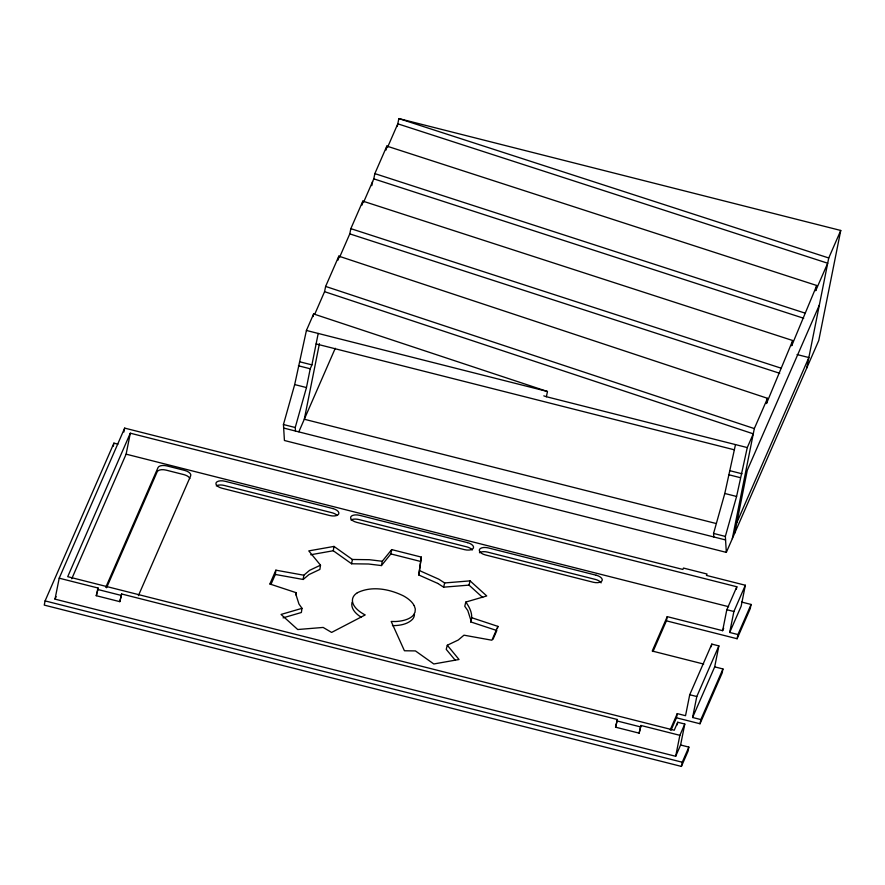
<?xml version="1.0" encoding="UTF-8"?>
<svg xmlns="http://www.w3.org/2000/svg" width="885" height="885" viewBox="0 0 885 885"><rect width="100%" height="100%" fill="white"/><g stroke="black" fill="none" stroke-linecap="round" stroke-linejoin="round"><path stroke-width="1.33" d="M270.047 584.056L296.099 592.673L295.955 594.587L298.964 604.024L302.006 608.327L301.365 612.508L283.045 617.863M470.654 621.889L470.809 620.042L467.789 610.55L464.758 606.269L465.798 602.065C469.846 607.553 473.563 615.064 470.654 621.889L496.828 630.529L493 639.313M352.009 602.364C350.582 608.814 356.113 614.079 361.135 617.133M437.61 583.348L418.793 574.984L421.326 557.096L391.712 549.596L382.265 561.278L381.435 565.57L368.58 564.01L351.61 563.778L333.269 550.747L310.768 554.751M421.326 557.096L418.793 574.984M270.932 584.476L275.312 574.453L275.888 570.172L303.82 575.217L309.54 570.371L320.503 565.161L308.776 550.89L333.988 546.421L352.374 559.475L369.377 559.707L382.265 561.278M320.503 565.161L319.894 569.409L308.92 574.608L303.179 579.476L275.312 574.453M295.778 594.786L296.099 592.673M303.179 579.476L303.82 575.217M333.269 550.747L333.988 546.421M351.61 563.778L352.374 559.475M381.435 565.57L390.86 553.922L391.712 549.596M117.937 444.148L113.922 443.131L45.091 600.904L44.25 605.097L681.406 766.421L688.01 751.288L688.851 747.095L680.598 745.004L675.675 756.288L55.014 599.145L59.206 578.182L124.674 428.108L682.877 569.442L683.486 568.059L707.049 574.033L706.451 575.405L745.336 585.25L741.154 606.214L729.694 632.465L737.946 634.545L751.077 604.444L741.707 602.077M113.291 446.272L113.922 443.131M123.889 432.035L124.674 428.108M736.298 589.377L736.829 586.766L130.305 433.196L67.714 576.677L674.237 730.236L677.722 722.248L684.791 724.041L679.868 735.324L640.983 725.479L639.125 733.145L615.551 727.182L617.409 719.516L121.665 594.001L119.807 601.656L96.233 595.693L98.091 588.027L59.206 578.182M97.085 593.061L98.091 588.027M71.762 578.757L126.124 454.16L130.305 433.196M119.807 601.656L121.665 594.001M397.276 126.489L398.847 118.579L840.75 230.465L818.758 340.504L726.331 552.384L284.428 440.498L283.443 424.534L294.683 384.577L306.42 330.459L313.622 313.954L547.45 391.491L546.41 396.723L747.272 447.578L753.268 433.827L324.574 291.674L325.625 286.43L338.833 256.163L767.527 398.316L766.476 403.56L792.728 340.526L362.839 201.127L350.836 228.651L349.785 233.883L339.42 257.657M313.102 316.576L313.622 313.954M295.446 431.039L295.236 427.521L306.464 387.564L310.226 368.779L311.918 364.885L318.202 333.446M319.419 343.668L304.307 419.247L715.954 523.466M338.048 260.09L338.833 256.163M362.053 205.066L362.839 201.127M371.788 185.64L372.596 181.602M363.414 202.654L373.791 178.858L374.842 173.615L386.845 146.102L816.744 285.501L815.693 290.734L827.696 263.221L397.808 123.823L387.442 147.585M386.059 150.03L386.845 146.102M615.551 727.182L617.409 719.516M639.125 733.145L640.983 725.479M653.008 651.548L666.405 620.839L667.246 616.646L722.625 630.673L723.676 628.25M670.985 730.302L676.45 717.801L677.279 713.609L685.532 715.7L689.725 694.736L711.806 644.103L718.874 645.895L714.693 666.859L692.601 717.492L700.854 719.571L722.945 668.949L714.693 666.859M677.191 724.87L677.722 722.248M713.775 536.952L713.564 533.434L724.793 493.476L735.49 444.602M675.675 756.288L679.868 735.324M680.598 745.004L684.791 724.041M681.406 766.421L682.246 762.228L688.851 747.095M726.331 552.384L725.346 536.421L736.586 496.463L747.272 447.578M692.601 717.492L696.794 696.528L718.874 645.895M732.326 538.622L754.319 428.583L767.527 398.316M711.286 646.725L711.806 644.103M734.727 533.113L747.294 470.245L819.322 305.137M676.45 717.801L700.013 723.764L700.854 719.571M722.625 630.673L726.817 609.71L736.829 586.766M729.694 632.465L733.886 611.502L745.336 585.25M722.945 668.949L722.105 673.131L700.013 723.764M792.728 340.526L791.688 345.769L816.744 285.501M666.405 620.839L737.105 638.738L737.946 634.545M751.077 604.444L750.237 608.637L737.105 638.738M806.755 368.016L828.747 257.977L840.75 230.465M482.712 597.508L469.017 585.118L443.639 587.175L444.646 582.95L438.783 579.188L419.722 570.703M469.017 585.118L470.068 580.87L444.646 582.95M455.355 660.376L446.228 649.358L447.301 645.231L458.253 640.021L463.972 635.176L491.905 640.22L497.934 626.392L471.705 617.708M497.381 628.461L497.934 626.392M55.014 599.145L56.12 596.623M96.233 595.693L96.841 594.322M105.757 587.363L158.028 467.557A7.755 3.75 11.3 0 1 167.033 465.952L184.711 470.433A7.755 3.75 11.3 0 1 190.673 475.82L138.403 595.627M106.565 587.773L157.187 471.749A7.755 3.75 11.3 0 1 166.192 470.145L183.87 474.625A7.755 3.75 11.3 0 1 189.866 478.597M314.761 314.186L324.574 291.674M298.853 431.747L335.271 348.281M269.859 584L275.888 570.172M667.246 616.646L652.234 651.039L703.663 664.06M736.829 522.637L808.857 357.54L797.064 354.553M670.188 729.871L677.279 713.609M357.385 592.729C371.899 585.582 389.566 589.045 403.538 595.926A31.904 15.421 11.3 0 1 414.169 605.65M302.006 608.327L281.054 614.444L297.736 629.523L323.147 627.443L331.621 632.421L365.228 614.92L364.266 614.467A31.904 15.421 11.3 0 1 352.484 601.357A31.771 15.355 11.3 0 1 357.385 592.729M465.941 602.021L486.739 595.948L470.068 580.87M392.453 625.651C399.478 625.606 407.277 624.511 412.476 619.334A31.926 15.432 11.3 0 0 414.457 614.29M306.42 330.459L547.45 391.491M316.111 343.922L734.439 449.834M300.137 361.899L311.918 364.885M730.247 470.798L742.039 473.785M298.433 365.793L310.226 368.779M728.554 474.692L740.336 477.668M294.683 384.577L306.464 387.564M724.793 493.476L736.586 496.463M283.443 424.534L295.236 427.521M713.564 533.434L725.346 536.421M283.665 428.052L725.556 539.938M126.124 454.16L728.62 606.701M726.817 609.71L733.886 611.502M390.86 553.922L420.397 561.4M689.725 694.736L696.794 696.528M97.494 589.41L121.057 595.373M616.812 720.888L640.375 726.862M45.091 600.904L682.246 762.228M398.847 118.579L828.747 257.977M374.842 173.615L804.742 313.013M373.791 178.858L803.691 318.257M350.836 228.651L780.725 368.049M349.785 233.883L779.685 373.282M325.625 286.43L754.319 428.583M543.799 395.86L546.41 396.723M437.809 583.447L443.639 587.175M447.301 645.231L459.016 659.502L433.805 663.971L415.43 650.917L404.423 650.763L391.203 621.469L395.418 621.524A32.015 15.476 11.3 0 0 413.383 615.163L415.01 612.265L415.308 609.013L414.235 605.639M601.092 582.883A7.755 3.75 11.3 0 0 595.328 579.409L487.624 552.14A7.755 3.75 11.3 0 0 479.449 552.749M472.236 550.039A7.755 3.75 11.3 0 0 466.627 546.819L358.923 519.55A7.755 3.75 11.3 0 0 351.002 520.004M337.141 515.446A7.755 3.75 11.3 0 0 331.93 512.725L224.226 485.445A7.755 3.75 11.3 0 0 216.305 485.898M332.771 508.532L225.067 481.263A7.755 3.75 11.3 0 0 216.062 482.856A7.755 3.75 11.3 0 0 222.013 488.243L329.718 515.512A7.755 3.75 11.3 0 0 338.734 513.919A7.755 3.75 11.3 0 0 332.771 508.532M467.457 542.627L359.752 515.358A7.755 3.75 11.3 0 0 350.748 516.962A7.755 3.75 11.3 0 0 356.71 522.349L464.415 549.618A7.755 3.75 11.3 0 0 473.42 548.014A7.755 3.75 11.3 0 0 467.457 542.627M596.169 575.217L488.465 547.948A7.755 3.75 11.3 0 0 479.449 549.541A7.755 3.75 11.3 0 0 485.411 554.939L593.116 582.208A7.755 3.75 11.3 0 0 602.121 580.604A7.755 3.75 11.3 0 0 596.169 575.217"/></g></svg>
